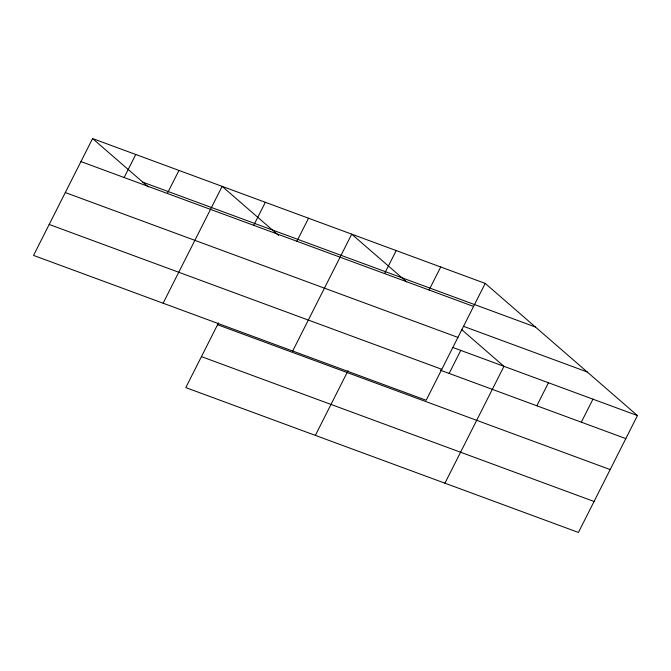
<?xml version="1.0" encoding="UTF-8"?>
<svg xmlns="http://www.w3.org/2000/svg" width="671" height="671" viewBox="0 0 671 671"><rect width="100%" height="100%" fill="white"/><g stroke="black" fill="none" stroke-linecap="round" stroke-linejoin="round"><path stroke-width="1.01" d="M92.581 138.561L33.55 255.416L426.169 400.268L485.208 283.405L92.581 138.561L148.316 186.941M124.135 177.521L135.768 154.489M167.331 193.449L178.956 170.426M163.112 303.225L222.143 186.362L278.666 235.42M253.705 225.322L265.339 202.29M218.478 322.902L185.792 387.595L578.419 532.438L637.45 415.584L485.208 283.405M296.892 241.25L308.526 218.226M292.682 351.025L351.713 234.162L406.66 281.862M384.575 273.6L396.209 250.577M315.362 435.395L348.039 370.702M429.071 290.023L440.704 266.991M449.134 373.428L460.767 350.396M444.923 483.195L503.955 366.332L461.564 329.528M536.825 405.77L548.459 382.747M581.321 422.193L592.954 399.161M142.822 182.176L535.441 327.029M80.948 161.585L473.575 306.437M463.393 326.282L587.209 371.96M65.305 192.552L457.932 337.404M452.917 347.503L637.45 415.584M49.193 224.458L441.812 369.31M440.302 370.166L625.817 438.608M217.555 324.722L610.174 469.574M201.434 356.628L594.061 501.48"/></g></svg>
